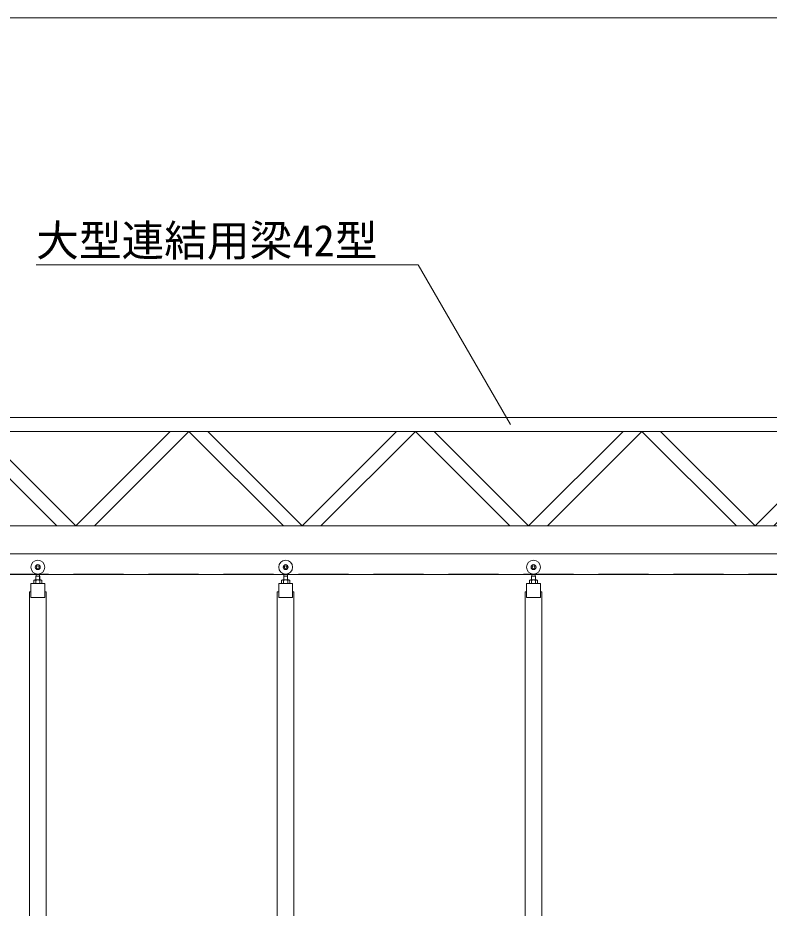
# Model space of a CAD drawing. Units: millimetres, scale not verified. Extents: x -16120 to 16120, y -26100 to 26100.
# Drawn here: x -11300 to -8596, y 12077 to 15281 of the extents above; entities that cross this region are included whole.
import ezdxf
from ezdxf.enums import TextEntityAlignment as Align

# ---------------------------------------------------------------- set-up
doc = ezdxf.new("R2010")
doc.units = ezdxf.units.MM
doc.header["$LTSCALE"] = 150
doc.linetypes.add('DASHED1', pattern=[1.8, 1.2, -0.6])
for name, color, linetype, lineweight in [('0-B_寸法', 134, 'Continuous', 18), ('1-0_大型連結用梁42', 134, 'Continuous', 18), ('1-3_中央走行棒', 134, 'Continuous', 18), ('1-B_文字', 134, 'Continuous', 18)]:
    doc.layers.add(name, color=color, linetype=linetype, lineweight=lineweight)
doc.styles.add('ＭＳ ゴシック', font='')
doc.styles.get('ＭＳ ゴシック').set_extended_font_data('MS Gothic')

msp = doc.modelspace()

# ---------------------------------------------------------------- linework, layer by layer
at = {"layer": '0-B_寸法'}
msp.add_line((-12062.3, 15280.8), (1261.7, 15280.8), dxfattribs=at)
at = {"layer": '1-0_大型連結用梁42', "linetype": 'DASHED1'}
msp.add_line((-7950.3, 13279), (-12080.3, 13279), dxfattribs=at)
at = {"layer": '1-0_大型連結用梁42'}
for points in [[(-11499.3, 13792), (-7962.3, 13792), (-7962.3, 13842), (-11520.8, 13842)], [(-11091.8, 13452), (-11431.8, 13792), (-11499.3, 13792), (-11159.3, 13452)], [(-11091.8, 13452), (-10751.8, 13792), (-10684.3, 13792), (-11024.3, 13452)], [(-10276.8, 13452), (-10616.8, 13792), (-10684.3, 13792), (-10344.3, 13452)], [(-10276.8, 13452), (-9936.8, 13792), (-9869.3, 13792), (-10209.3, 13452)], [(-9461.8, 13452), (-9801.8, 13792), (-9869.3, 13792), (-9529.3, 13452)], [(-9461.8, 13452), (-9121.8, 13792), (-9054.3, 13792), (-9394.3, 13452)], [(-8646.8, 13452), (-8986.8, 13792), (-9054.3, 13792), (-8714.3, 13452)], [(-8646.8, 13452), (-8306.8, 13792), (-8239.3, 13792), (-8579.3, 13452)]]:
    msp.add_lwpolyline(points, close=True, dxfattribs=at)
for points in [[(-11850.3, 13452), (-7962.3, 13452), (-7962.3, 13352), (-11850.3, 13352)], [(-11850.3, 13352), (-7950.3, 13352), (-7950.3, 13277), (-11925.3, 13277)]]:
    msp.add_lwpolyline(points, dxfattribs=at)
at = {"layer": '1-3_中央走行棒'}
for p, q in [((-11235, 13258), (-11235, 13271)), ((-11234.5, 13271), (-11234.5, 13279.8)), ((-11222, 13271), (-11222, 13279.8)), ((-11221.6, 13258), (-11221.6, 13271)), ((-10343, 13258), (-10343, 13271)), ((-10342.5, 13271), (-10342.5, 13279.8)), ((-10330, 13271), (-10330, 13279.8)), ((-10329.6, 13258), (-10329.6, 13271)), ((-9451, 13258), (-9451, 13271)), ((-9450.5, 13271), (-9450.5, 13279.8)), ((-9438, 13271), (-9438, 13279.8)), ((-9437.6, 13258), (-9437.6, 13271)), ((-11239.4, 13258), (-11217.1, 13258)), ((-11239.4, 13258), (-11235.8, 13258)), ((-11236.2, 13258), (-11236.2, 13258)), ((-11235.8, 13256), (-11235.8, 13245)), ((-11220.8, 13258), (-11217.1, 13258)), ((-11220.8, 13256), (-11220.8, 13245)), ((-11220.3, 13258), (-11220.3, 13258)), ((-10347.4, 13258), (-10325.1, 13258)), ((-10347.4, 13258), (-10343.8, 13258)), ((-10344.2, 13258), (-10344.2, 13258)), ((-10343.8, 13256), (-10343.8, 13245)), ((-10328.8, 13258), (-10325.1, 13258)), ((-10328.8, 13256), (-10328.8, 13245)), ((-10328.3, 13258), (-10328.3, 13258)), ((-9455.4, 13258), (-9433.1, 13258)), ((-9455.4, 13258), (-9451.8, 13258)), ((-9452.2, 13258), (-9452.2, 13258)), ((-9451.8, 13256), (-9451.8, 13245)), ((-9436.8, 13258), (-9433.1, 13258)), ((-9436.8, 13256), (-9436.8, 13245)), ((-9436.3, 13258), (-9436.3, 13258))]:
    msp.add_line(p, q, dxfattribs=at)
for points in [[(-11236.2, 13258), (-11235.3, 13258), (-11235.3, 13271), (-11228.3, 13271)], [(-11220.3, 13258), (-11221.3, 13258), (-11221.3, 13271), (-11228.3, 13271)], [(-10344.2, 13258), (-10343.3, 13258), (-10343.3, 13271), (-10336.3, 13271)], [(-10328.3, 13258), (-10329.3, 13258), (-10329.3, 13271), (-10336.3, 13271)], [(-9452.2, 13258), (-9451.3, 13258), (-9451.3, 13271), (-9444.3, 13271)], [(-9436.3, 13258), (-9437.3, 13258), (-9437.3, 13271), (-9444.3, 13271)], [(-11213.5, 13256), (-11213.5, 13245), (-11243, 13245), (-11243, 13256)], [(-10321.5, 13256), (-10321.5, 13245), (-10351, 13245), (-10351, 13256)], [(-9429.5, 13256), (-9429.5, 13245), (-9459, 13245), (-9459, 13256)], [(-11253.3, 13215), (-11258.3, 13215), (-11258.3, 11883)], [(-11198.3, 11883), (-11198.3, 13215), (-11203.3, 13215)], [(-10361.3, 13215), (-10366.3, 13215), (-10366.3, 11883)], [(-10306.3, 11883), (-10306.3, 13215), (-10311.3, 13215)], [(-9469.3, 13215), (-9474.3, 13215), (-9474.3, 11883)], [(-9414.3, 11883), (-9414.3, 13215), (-9419.3, 13215)]]:
    msp.add_lwpolyline(points, dxfattribs=at)
for points in [[(-11253.3, 13195), (-11203.3, 13195), (-11203.3, 13245), (-11253.3, 13245)], [(-10361.3, 13195), (-10311.3, 13195), (-10311.3, 13245), (-10361.3, 13245)], [(-9469.3, 13195), (-9419.3, 13195), (-9419.3, 13245), (-9469.3, 13245)]]:
    msp.add_lwpolyline(points, close=True, dxfattribs=at)
for centre, radius in [((-11228.3, 13304), 25), ((-11228.3, 13304), 9), ((-11228.3, 13304), 5), ((-10336.3, 13304), 25), ((-10336.3, 13304), 9), ((-10336.3, 13304), 5), ((-9444.3, 13304), 25), ((-9444.3, 13304), 9), ((-9444.3, 13304), 5)]:
    msp.add_circle(centre, radius, dxfattribs=at)
for centre, radius, start, end in [((-11239.4, 13253.7), 4.29, 32.227, 147.773), ((-11228.3, 13242.9), 15.1, 60.137, 119.863), ((-11217.1, 13253.7), 4.29, 32.227, 147.773), ((-10347.4, 13253.7), 4.29, 32.227, 147.773), ((-10336.3, 13242.9), 15.1, 60.137, 119.863), ((-10325.1, 13253.7), 4.29, 32.227, 147.773), ((-9455.4, 13253.7), 4.29, 32.227, 147.773), ((-9444.3, 13242.9), 15.1, 60.137, 119.863), ((-9433.1, 13253.7), 4.29, 32.227, 147.773)]:
    msp.add_arc(centre, radius, start, end, dxfattribs=at)
at = {"layer": '1-B_文字'}
msp.add_line((-11234, 14392.3), (-9860.4, 14392.3), dxfattribs=at)
msp.add_lwpolyline([(-9527.3, 13817.3), (-9859.3, 14392.3), (-9859.8, 14392.3)], dxfattribs=at)

# ---------------------------------------------------------------- texts
at = {"layer": '1-B_文字', "style": 'ＭＳ ゴシック'}
msp.add_text('大型連結用梁42型', height=112.6, dxfattribs=at).set_placement((-11234, 14389.1), align=Align.BOTTOM_LEFT)

doc.saveas('drawing.dxf')
